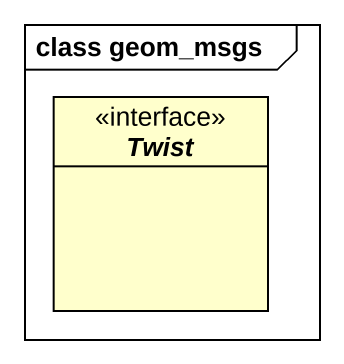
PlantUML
@startuml
mainframe class geom_msgs
hide circle
hide empty members
interface Twist <<interface>>
@enduml
